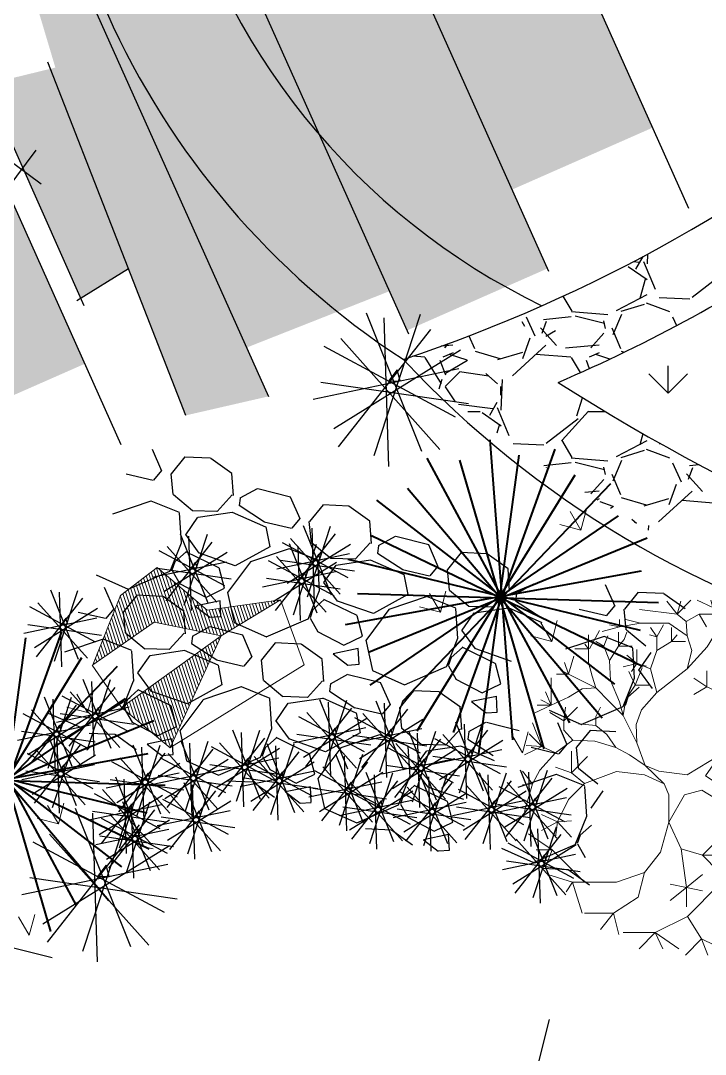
# Model space of a CAD drawing. Header units: millimetres. Extents: x 1933 to 24107, y 1228 to 18074.
# Drawn here: x 11239 to 12132, y 14685 to 16032 of the extents above; entities that cross this region are included whole.
import ezdxf

# ---------------------------------------------------------------- set-up
doc = ezdxf.new("R2010")
doc.units = ezdxf.units.MM
doc.layers.add('marc det', color=74, linetype='Continuous', lineweight=18)
doc.layers.add('plan', color=7, linetype='Continuous', lineweight=0)

# ---------------------------------------------------------------- blocks, each defined once
blk = doc.blocks.new('stoun')
at = {"color": 49, "lineweight": -2}
for p, q in [((98342.5, 26377.7), (98557.9, 26728.3)), ((98569.6, 26407.8), (98557.4, 26728.3)), ((98675.1, 26608.8), (98557.4, 26726.5)), ((98671.2, 26601.4), (98557.9, 26714.7)), ((98667.3, 26593.9), (98558.3, 26702.9)), ((98679, 26616.2), (98569.8, 26725.4)), ((98682.9, 26623.7), (98584.6, 26722)), ((98686.8, 26631.1), (98599.4, 26718.5)), ((98690.7, 26638.5), (98614.1, 26715.1)), ((98694.6, 26646), (98628.9, 26711.7)), ((98698.5, 26653.4), (98643.6, 26708.3)), ((98702.4, 26660.8), (98658.4, 26704.8)), ((98706.3, 26668.3), (98673.2, 26701.4)), ((98663.4, 26586.5), (98558.8, 26691.1)), ((98659.5, 26579.1), (98559.2, 26679.3)), ((98710.2, 26675.7), (98687.9, 26698)), ((98714.1, 26683.1), (98702.7, 26694.5)), ((98718, 26690.6), (98717.5, 26691.1)), ((98718.2, 26690.9), (98835.7, 26626.9)), ((98655.6, 26571.6), (98559.7, 26667.5)), ((98651.7, 26564.2), (98560.1, 26655.7)), ((98647.8, 26556.8), (98560.6, 26644)), ((98643.9, 26549.3), (98561, 26632.2)), ((98640, 26541.9), (98561.5, 26620.4)), ((98835.2, 26618.7), (98832.6, 26621.3)), ((98636.1, 26534.5), (98561.9, 26608.6)), ((98632.2, 26527), (98562.4, 26596.8)), ((98838.5, 26581.4), (98820.6, 26599.3)), ((98837.4, 26593.8), (98824.6, 26606.6)), ((98836.3, 26606.3), (98828.6, 26614)), ((98628.3, 26519.6), (98562.8, 26585)), ((98624.4, 26512.2), (98563.3, 26573.3)), ((98842.9, 26531.7), (98804.6, 26570)), ((98841.8, 26544.1), (98808.6, 26577.3)), ((98840.7, 26556.5), (98812.6, 26584.6)), ((98839.6, 26569), (98816.6, 26592)), ((98620.5, 26504.7), (98563.7, 26561.5)), ((98616.6, 26497.3), (98564.2, 26549.7)), ((98847.3, 26482), (98788.6, 26540.6)), ((98846.2, 26494.4), (98792.6, 26548)), ((98845.1, 26506.8), (98796.6, 26555.3)), ((98844, 26519.2), (98800.6, 26562.6)), ((98612.7, 26489.9), (98564.6, 26537.9)), ((98608.8, 26482.4), (98565.1, 26526.1)), ((98604.9, 26475), (98565.5, 26514.3)), ((98851.7, 26432.2), (98772.6, 26511.3)), ((98850.6, 26444.7), (98776.6, 26518.6)), ((98849.5, 26457.1), (98780.6, 26525.9)), ((98848.4, 26469.5), (98784.6, 26533.3)), ((98601, 26467.6), (98566, 26502.6)), ((98597.1, 26460.1), (98566.4, 26490.8)), ((98840.7, 26409.2), (98760.6, 26489.3)), ((98844.4, 26416.8), (98764.6, 26496.6)), ((98848.2, 26424.4), (98768.6, 26503.9)), ((98593.2, 26452.7), (98566.9, 26479)), ((98589.3, 26445.3), (98567.3, 26467.2)), ((98825.8, 26378.7), (98744.6, 26459.9)), ((98829.6, 26386.3), (98748.6, 26467.3)), ((98833.3, 26394), (98752.6, 26474.6)), ((98837, 26401.6), (98756.6, 26481.9)), ((98585.4, 26437.8), (98567.8, 26455.4)), ((98581.5, 26430.4), (98568.2, 26443.6)), ((98577.6, 26423), (98568.7, 26431.9)), ((98569.6, 26407.8), (98741.6, 26454.3)), ((98757.9, 26333.3), (98659.2, 26432)), ((98772.8, 26329.7), (98668.1, 26434.4)), ((98787.8, 26326.1), (98677.1, 26436.8)), ((98799.8, 26325.4), (98686, 26439.2)), ((98803.5, 26333), (98694.9, 26441.7)), ((98807.2, 26340.7), (98703.8, 26444.1)), ((98811, 26348.3), (98712.7, 26446.5)), ((98814.7, 26355.9), (98721.7, 26448.9)), ((98818.4, 26363.5), (98730.6, 26451.3)), ((98822.1, 26371.1), (98739.5, 26453.7)), ((98473.4, 26254.3), (98569.6, 26407.8)), ((98573.7, 26415.5), (98569.1, 26420.1)), ((98569.8, 26408.1), (98569.6, 26408.3)), ((98621.7, 26356.2), (98570, 26407.9)), ((98628.4, 26360.8), (98578.9, 26410.3)), ((98638.2, 26362.3), (98587.8, 26412.7)), ((98653.2, 26358.7), (98596.8, 26415.1)), ((98668.1, 26355.1), (98605.7, 26417.5)), ((98683.1, 26351.5), (98614.6, 26420)), ((98698, 26347.8), (98623.5, 26422.4)), ((98713, 26344.2), (98632.4, 26424.8)), ((98728, 26340.6), (98641.4, 26427.2)), ((98742.9, 26337), (98650.3, 26429.6)), ((98473.4, 26254.3), (98342.5, 26377.7)), ((98594.8, 26337.7), (98552.3, 26380.2)), ((98601.5, 26342.4), (98556.7, 26387.2)), ((98608.2, 26347), (98561.1, 26394.2)), ((98615, 26351.6), (98565.4, 26401.1)), ((98567.9, 26319.3), (98534.9, 26352.3)), ((98574.6, 26323.9), (98539.2, 26359.3)), ((98581.4, 26328.5), (98543.6, 26366.3)), ((98588.1, 26333.1), (98548, 26373.2)), ((98541.1, 26300.8), (98517.4, 26324.5)), ((98547.8, 26305.4), (98521.8, 26331.4)), ((98554.5, 26310), (98526.1, 26338.4)), ((98561.2, 26314.7), (98530.5, 26345.4)), ((98514.2, 26282.3), (98499.9, 26296.6)), ((98520.9, 26287), (98504.3, 26303.6)), ((98527.6, 26291.6), (98508.7, 26310.5)), ((98534.3, 26296.2), (98513, 26317.5)), ((98487.3, 26263.9), (98482.5, 26268.7)), ((98494, 26268.5), (98486.8, 26275.7)), ((98500.8, 26273.1), (98491.2, 26282.7)), ((98507.5, 26277.7), (98495.6, 26289.6)), ((98473.9, 26254.6), (98473.7, 26254.8)), ((98480.6, 26259.3), (98478.1, 26261.8))]:
    blk.add_line(p, q, dxfattribs=at)
for points in [[(98557.4, 26728.3), (98718.2, 26690.9), (98569.6, 26407.8), (98557.4, 26728.3)], [(98473.4, 26254.3), (98632.6, 26363.7), (98798.8, 26323.4), (98851.7, 26431.7), (98834.7, 26625.1), (98741.6, 26454.3), (98569.6, 26407.8), (98473.4, 26254.3)]]:
    blk.add_lwpolyline(points, dxfattribs=at)
blk = doc.blocks.new('LG15B')
at = {"linetype": 'Continuous'}
for p, q in [((-183.3, 1361.6), (-68.3, 1476.6)), ((114.2, 1415.4), (-15.8, 1476.6)), ((114.2, 1415.4), (99.2, 1476.6)), ((214.2, 1415.4), (329.2, 1476.6)), ((-183.3, 1361.6), (-497, 1400.4)), ((-183.3, 1361.6), (-268.3, 1469.1)), ((-183.3, 1361.6), (-153.3, 1469.1)), ((214.2, 1324.1), (114.2, 1415.4)), ((214.2, 1415.4), (175.5, 1461.6)), ((280.5, 1300.4), (208, 1435.4)), ((214.2, 1324.1), (443, 1415.4)), ((214.2, 1324.1), (214.2, 1415.4)), ((478, 1326.6), (405.5, 1425.4)), ((-665.8, 1255.4), (-665.8, 1316.6)), ((-489.5, 1285.4), (-612, 1316.6)), ((-107, 1300.4), (-183.3, 1361.6)), ((-107, 1300.4), (0.5, 1361.6)), ((-99.5, 1179.1), (-107, 1300.4)), ((0.5, 1361.6), (114.2, 1361.6)), ((0.5, 1361.6), (61.7, 1255.4)), ((69.2, 1086.6), (214.2, 1324.1)), ((280.5, 1300.4), (145.5, 1165.4)), ((450.5, 1246.6), (280.5, 1300.4)), ((450.5, 1246.6), (478, 1326.6)), ((478, 1326.6), (566.7, 1371.6)), ((734.2, 1125.4), (619.2, 1309.1)), ((734.2, 1125.4), (734.2, 1309.1)), ((-917, 1071.6), (-833.3, 1224.1)), ((-665.8, 1255.4), (-810.8, 1216.6)), ((-665.8, 1255.4), (-749.5, 1270.4)), ((-489.5, 1285.4), (-665.8, 1255.4)), ((-252, 1285.4), (-489.5, 1285.4)), ((-352, 1170.4), (-405.8, 1247.9)), ((-352, 1170.4), (-298.3, 1270.4)), ((-99.5, 1179.1), (-252, 1285.4)), ((-229.5, 1132.9), (-229.5, 1247.9)), ((-229.5, 1247.9), (-229.5, 1132.9)), ((558, 1140.4), (450.5, 1246.6)), ((-925.8, 1071.6), (-925.8, 1186.6)), ((-795.8, 1094.1), (-864.5, 1132.9)), ((-795.8, 1094.1), (-764.5, 1179.1)), ((-673.3, 1094.1), (-673.3, 1209.1)), ((-673.3, 1094.1), (-627, 1147.9)), ((-627, 1147.9), (-604.5, 1209.1)), ((-352, 1170.4), (-413.3, 1186.6)), ((-352, 1056.6), (-352, 1170.4)), ((-352, 1056.6), (-229.5, 1132.9)), ((-229.5, 1132.9), (-183.3, 1186.6)), ((-229.5, 1132.9), (-114.5, 1132.9)), ((-60.8, 1056.6), (-99.5, 1179.1)), ((181.7, 1021.6), (145.5, 1129.1)), ((329.2, 1025.4), (329.2, 1140.4)), ((459.2, 887.9), (558, 1140.4)), ((558, 1140.4), (734.2, 1125.4)), ((734.2, 1125.4), (849.2, 1194.1)), ((734.2, 1125.4), (963, 1125.4)), ((-925.8, 1071.6), (-1039.5, 1071.6)), ((-925.8, 1071.6), (-955.8, 1109.1)), ((-925.8, 956.6), (-925.8, 1071.6)), ((-749.5, 971.6), (-795.8, 1094.1)), ((-749.5, 971.6), (-673.3, 1094.1)), ((-673.3, 1094.1), (-558.3, 1094.1)), ((-519.5, 949.1), (-519.5, 1064.1)), ((-405.8, 902.9), (-352, 1056.6)), ((-99.5, 902.9), (69.2, 1086.6)), ((-99.5, 902.9), (-60.8, 1056.6)), ((181.7, 1021.6), (280.5, 1102.9)), ((1025.5, 896.6), (1025.5, 1075.4)), ((-1093.3, 857.9), (-1124.5, 956.6)), ((-1093.3, 857.9), (-1047, 1010.4)), ((-894.5, 841.6), (-925.8, 956.6)), ((-742, 804.1), (-749.5, 971.6)), ((-519.5, 949.1), (-604.5, 1017.9)), ((154.2, 869.1), (181.7, 1021.6)), ((329.2, 1025.4), (214.2, 1025.4)), ((459.2, 887.9), (329.2, 1025.4)), ((755.5, 886.6), (755.5, 1021.6)), ((-1093.3, 857.9), (-1162, 895.4)), ((-519.5, 949.1), (-634.5, 919.1)), ((-535.8, 765.4), (-588.3, 880.4)), ((-519.5, 949.1), (-565.8, 880.4)), ((-535.8, 765.4), (-474.5, 910.4)), ((-405.8, 902.9), (-519.5, 949.1)), ((-352, 704.1), (-405.8, 902.9)), ((-352, 704.1), (-99.5, 902.9)), ((64.2, 752.9), (64.2, 886.6)), ((181.7, 699.1), (154.2, 869.1)), ((398, 612.9), (459.2, 887.9)), ((549.2, 699.1), (755.5, 886.6)), ((755.5, 886.6), (890.5, 886.6)), ((935.5, 806.6), (1025.5, 896.6)), ((1025.5, 896.6), (1159.2, 941.6)), ((1025.5, 896.6), (1294.2, 806.6)), ((-1238.3, 597.9), (-1238.3, 826.6)), ((-1093.3, 857.9), (-1193.3, 857.9)), ((-864.5, 742.9), (-1093.3, 857.9)), ((-864.5, 742.9), (-894.5, 841.6)), ((-665.8, 627.9), (-742, 804.1)), ((64.2, 752.9), (-43.3, 824.1)), ((755.5, 716.6), (935.5, 806.6)), ((-1238.3, 597.9), (-1284.5, 711.6)), ((-978.3, 735.4), (-1093.3, 666.6)), ((-864.5, 742.9), (-978.3, 735.4)), ((-749.5, 627.9), (-864.5, 742.9)), ((-612, 650.4), (-535.8, 765.4)), ((-535.8, 765.4), (-420.8, 765.4)), ((-482, 559.1), (-352, 704.1)), ((64.2, 752.9), (-43.3, 689.1)), ((181.7, 699.1), (64.2, 752.9)), ((261.7, 536.6), (181.7, 699.1)), ((261.7, 536.6), (280.5, 734.1)), ((398, 612.9), (549.2, 699.1)), ((549.2, 699.1), (755.5, 716.6)), ((755.5, 716.6), (1043, 645.4)), ((1249.2, 617.9), (1249.2, 752.9)), ((-1238.3, 597.9), (-1323.3, 642.9)), ((-1093.3, 666.6), (-1238.3, 597.9)), ((-634.5, 512.9), (-749.5, 627.9)), ((-634.5, 512.9), (-665.8, 627.9)), ((-634.5, 512.9), (-612, 650.4)), ((283, 337.9), (398, 612.9)), ((800.5, 536.6), (665.5, 635.4)), ((800.5, 536.6), (800.5, 662.9)), ((1043, 645.4), (1249.2, 617.9)), ((1043, 645.4), (1159.2, 482.9)), ((1249.2, 617.9), (1384.2, 617.9)), ((1249.2, 617.9), (1429.2, 482.9)), ((-1238.3, 597.9), (-1384.5, 529.1)), ((-1238.3, 597.9), (-1353.3, 597.9)), ((-1132, 467.9), (-1247, 536.6)), ((-1132, 467.9), (-1017, 581.6)), ((-1132, 467.9), (-1117, 581.6)), ((-864.5, 505.4), (-825.8, 581.6)), ((-527, 436.6), (-482, 559.1)), ((283, 337.9), (261.7, 536.6)), ((675.5, 429.1), (800.5, 536.6)), ((800.5, 536.6), (944.2, 590.4)), ((800.5, 536.6), (944.2, 456.6)), ((-1315.8, 252.9), (-1392, 451.6)), ((-1132, 390.4), (-1132, 467.9)), ((-864.5, 429.1), (-1009.5, 444.1)), ((-864.5, 429.1), (-864.5, 505.4)), ((-519.5, 284.1), (-634.5, 512.9)), ((-519.5, 284.1), (-527, 436.6)), ((1115.5, 375.4), (1249.2, 510.4)), ((1159.2, 482.9), (1294.2, 347.9)), ((-1315.8, 252.9), (-1422, 360.4)), ((-1055.8, 306.6), (-1132, 390.4)), ((-772, 352.9), (-864.5, 429.1)), ((-695.8, 245.4), (-772, 352.9)), ((315.5, 312.9), (504.2, 357.9)), ((504.2, 357.9), (576.7, 375.4)), ((504.2, 357.9), (720.5, 276.6)), ((576.7, 375.4), (675.5, 429.1)), ((961.7, 304.1), (1115.5, 375.4)), ((1294.2, 347.9), (1401.7, 195.4)), ((-1315.8, 252.9), (-1445.8, 260.4)), ((-1055.8, 306.6), (-1200.8, 200.4)), ((-872, 299.1), (-1055.8, 306.6)), ((-695.8, 245.4), (-872, 299.1)), ((-450.8, 92.9), (-519.5, 284.1)), ((175.5, 184.1), (283, 337.9)), ((175.5, 184.1), (315.5, 312.9)), ((720.5, 276.6), (961.7, 304.1)), ((720.5, 276.6), (989.2, 61.6)), ((1401.7, 195.4), (1474.2, 267.9)), ((-1315.8, 252.9), (-1460.8, 184.1)), ((-1200.8, 200.4), (-1330.8, 54.1)), ((-1200.8, 200.4), (-1315.8, 252.9)), ((-1067, 34.1), (-1067, 214.1)), ((-580.8, 184.1), (-695.8, 245.4)), ((-450.8, 92.9), (-580.8, 184.1)), ((-99.5, 16.6), (175.5, 184.1)), ((175.5, 184.1), (53, 9.1)), ((1231.7, 106.6), (1231.7, 240.4)), ((1401.7, 195.4), (1339.2, -2.1)), ((1401.7, 195.4), (1474.2, 132.9)), ((1401.7, 195.4), (1474.2, -2.1)), ((-1067, 34.1), (-932, 169.1)), ((-450.8, 92.9), (-337, 46.6)), ((-290.8, -59.6), (-450.8, 92.9)), ((918, -47.1), (783, 87.9)), ((918, -47.1), (918, 87.9)), ((989.2, 61.6), (1231.7, 106.6)), ((1231.7, 106.6), (1366.7, 169.1)), ((1231.7, 106.6), (1366.7, -28.4)), ((-1392, -59.6), (-1475.8, 46.6)), ((-1330.8, 54.1), (-1392, -59.6)), ((-1067, 34.1), (-1202, 79.1)), ((-959.5, -55.9), (-1067, 34.1)), ((-689.5, 42.9), (-959.5, -55.9)), ((-455.8, 16.6), (-689.5, 42.9)), ((-290.8, -59.6), (-455.8, 16.6)), ((-337, 46.6), (-99.5, 16.6)), ((53, 9.1), (398, -220.9)), ((989.2, 61.6), (1258, -343.4)), ((-1392, -59.6), (-1475.8, -68.4)), ((-1392, -59.6), (-1460.8, -289.6)), ((-959.5, -55.9), (-1093.3, -189.6)), ((-252, -152.1), (-290.8, -59.6)), ((783, -180.9), (918, -47.1)), ((918, -47.1), (1051.7, -47.1)), ((918, -47.1), (1096.7, -135.9)), ((-122, -152.1), (-252, -380.9)), ((-252, -380.9), (-252, -152.1)), ((23, -113.4), (-122, -152.1)), ((138, -182.1), (23, -113.4)), ((1393, -208.4), (1474.2, -90.9)), ((-1093.3, -189.6), (-1183.3, -378.4)), ((398, -220.9), (138, -182.1)), ((138, -182.1), (289.2, -405.9)), ((398, -220.9), (540.5, -352.1)), ((398, -220.9), (594.2, -234.6)), ((594.2, -234.6), (783, -180.9)), ((783, -180.9), (961.7, -270.9)), ((1258, -343.4), (1393, -208.4)), ((1393, -208.4), (1474.2, -333.4)), ((-1183.3, -378.4), (-1318.3, -315.9)), ((1105.5, -397.1), (1105.5, -262.1)), ((1258, -343.4), (1204.2, -629.6)), ((-1183.3, -378.4), (-1318.3, -450.9)), ((-1183.3, -378.4), (-1202, -504.6)), ((-1183.3, -378.4), (-1067, -369.6)), ((-1183.3, -378.4), (-1067, -504.6)), ((-252, -380.9), (-322, -629.6)), ((-252, -380.9), (-150.8, -603.4)), ((289.2, -405.9), (306.7, -629.6)), ((540.5, -352.1), (639.2, -603.4)), ((540.5, -352.1), (746.7, -450.9)), ((926.7, -468.4), (1105.5, -397.1)), ((1105.5, -397.1), (1186.7, -369.6)), ((1105.5, -397.1), (1186.7, -504.6)), ((1204.2, -629.6), (1420.5, -432.1)), ((-1228.3, -612.1), (-1425.8, -477.1)), ((746.7, -450.9), (926.7, -468.4)), ((926.7, -468.4), (1051.7, -639.6)), ((-150.8, -603.4), (-105.8, -925.9)), ((-150.8, -603.4), (28, -657.1)), ((28, -657.1), (163, -522.1)), ((639.2, -603.4), (774.2, -1007.1)), ((1204.2, -629.6), (1384.2, -567.1)), ((-1228.3, -612.1), (-1363.3, -612.1)), ((-1228.3, -612.1), (-1282, -747.1)), ((-959.5, -882.1), (-1228.3, -612.1)), ((-322, -629.6), (-455.8, -800.9)), ((28, -657.1), (163, -792.1)), ((28, -657.1), (163, -657.1)), ((306.7, -629.6), (171.7, -899.6)), ((306.7, -629.6), (414.2, -935.9)), ((1051.7, -639.6), (998, -773.4)), ((1051.7, -639.6), (1186.7, -639.6)), ((1204.2, -629.6), (1096.7, -837.1)), ((1204.2, -629.6), (1321.7, -702.1)), ((1204.2, -629.6), (1231.7, -837.1)), ((908, -1007.1), (854.2, -738.4)), ((-1058.3, -882.1), (-1264.5, -818.4)), ((-455.8, -800.9), (-689.5, -882.1)), ((-455.8, -800.9), (-509.5, -1007.1)), ((-105.8, -925.9), (28, -818.4)), ((-1058.3, -882.1), (-1112, -962.1)), ((-959.5, -882.1), (-1058.3, -882.1)), ((-1058.3, -882.1), (-977, -1142.1)), ((-689.5, -882.1), (-959.5, -882.1)), ((-105.8, -925.9), (-240.8, -899.6)), ((-105.8, -925.9), (-240.8, -1034.6)), ((-105.8, -925.9), (28, -953.4)), ((-105.8, -925.9), (-105.8, -1088.4)), ((171.7, -899.6), (-97, -1168.4)), ((171.7, -899.6), (199.2, -1069.6)), ((414.2, -935.9), (549.2, -1024.6)), ((549.2, -1024.6), (576.7, -890.9)), ((908, -1007.1), (1124.2, -872.1)), ((-509.5, -1007.1), (-717, -1142.1)), ((549.2, -1024.6), (441.7, -1079.6)), ((549.2, -1024.6), (684.2, -970.9)), ((549.2, -1024.6), (684.2, -1105.9)), ((549.2, -1024.6), (576.7, -1150.9)), ((774.2, -1007.1), (585.5, -1240.9)), ((774.2, -1007.1), (908, -1007.1)), ((908, -1007.1), (1043, -1142.1)), ((199.2, -1069.6), (334.2, -1204.6)), ((-717, -1142.1), (-959.5, -1142.1)), ((-717, -1142.1), (-824.5, -1277.1)), ((-717, -1142.1), (-672, -1320.9)), ((-97, -1168.4), (-367, -1303.4)), ((-97, -1168.4), (19.2, -1357.1)), ((334.2, -1204.6), (280.5, -1339.6)), ((334.2, -1204.6), (468, -1204.6)), ((334.2, -1204.6), (414.2, -1339.6)), ((585.5, -1240.9), (854.2, -1187.1)), ((585.5, -1240.9), (315.5, -1455.9)), ((585.5, -1240.9), (531.7, -1402.1)), ((585.5, -1240.9), (720.5, -1312.1)), ((-367, -1303.4), (-635.8, -1303.4)), ((-367, -1303.4), (-500.8, -1438.4)), ((-367, -1303.4), (-303.3, -1438.4)), ((-367, -1303.4), (-169.5, -1438.4)), ((19.2, -1357.1), (-114.5, -1492.1)), ((19.2, -1357.1), (73, -1492.1)), ((19.2, -1357.1), (298, -1492.1))]:
    blk.add_line(p, q, dxfattribs=at)

msp = doc.modelspace()

# ---------------------------------------------------------------- hatches: boundary and pattern name
at = {"lineweight": -2}
h = msp.add_hatch(dxfattribs=at)
h.set_pattern_fill('GRASS', color=74, scale=7.5, style=0)
h.set_pattern_definition([(90, (-36140.96, 23628.57), (-134.70375, 134.70375), [35.71875, -233.68875]), (45, (-36140.96, 23628.57), (-134.70384, 134.70384), [35.71875, -154.78125]), (135, (-36140.96, 23628.57), (-134.70384, -134.70384), [35.71875, -154.78125])])
edge = h.paths.add_edge_path()
edge.add_line((12295.6, 17480.9), (14054.5, 17480.9))
edge.add_line((14054.5, 17480.9), (14054.5, 15209.1))
edge.add_line((14054.5, 15209.1), (13018.1, 15213.4))
edge.add_arc((12879.6, 15797.2), 600, 283.3511, 382.0722)
edge.add_arc((13209.2, 16649.5), 666.5, 289.8522, 510.3914)
edge.add_arc((12310.4, 16470.9), 600, 57.8329, 179.1515)
edge.add_arc((11122.7, 17480.9), 1160.9, 282.2261, 300.415, ccw=False)
edge.add_arc((12405.1, 16445.5), 1041.2, 96.0325, 185.4629, ccw=False)
edge = h.paths.add_edge_path(flags=17)
edge.add_arc((11104.5, 17499.1), 2110.9, 293.3075, 303.8956)
edge.add_arc((12879.6, 15797.2), 600, 184.7958, 256.6489)
edge.add_arc((13434.2, 17911.9), 2786.1, 237.5607, 255.5943, ccw=False)
h = msp.add_hatch(color=30)
h.set_gradient(color1=(250, 136, 5), one_color=1, tint=1, name='INVCURVED')
h.paths.add_polyline_path([(11891.6, 16274.8), (11708.9, 16193.5), (11879.8, 15811.8), (12062.9, 15892.5)])
h.paths.add_polyline_path([(11293.2, 16143.1), (11250.5, 16085.4), (11284.7, 15970.9), (11278.4, 15969.3), (11454.8, 15517.6), (11562.3, 15542.3)])
h.paths.add_polyline_path([(11278.4, 15969.3), (11194, 15948.7), (11317.9, 15670.4), (11380.1, 15708.9)], flags=17)
h = msp.add_hatch(color=30)
h.paths.add_polyline_path([(11669.9, 16280.7), (11491.4, 16189.9), (11742.9, 15628.3), (11925.9, 15709)])
h.paths.add_polyline_path([(11515.6, 16135.8), (11339.1, 16040.7), (11533.8, 15605.9), (11720, 15679.4)])
h = msp.add_hatch(color=30)
h.set_gradient(color1=(250, 136, 5), one_color=1, tint=1, name='INVCURVED')
h.paths.add_polyline_path([(11151.6, 15967.1), (10968.9, 15885.7), (11139.8, 15504.1), (11322.8, 15584.7)])
h.paths.add_polyline_path([(10553.1, 15835.4), (10510.4, 15777.7), (10544.6, 15663.1), (10538.4, 15661.6), (10714.7, 15209.9), (10822.2, 15234.5)])
h.paths.add_polyline_path([(10538.4, 15661.6), (10453.9, 15641), (10577.8, 15362.7), (10640, 15401.2)], flags=17)

# ---------------------------------------------------------------- linework, layer by layer
at = {"color": 32, "true_color": 0xe07000}
for p, q in [((11669.9, 16280.7), (11927.3, 15705.7)), ((11892, 16274.1), (12109.9, 15787.5)), ((11491.4, 16189.9), (11744.8, 15624)), ((11293.2, 16143.1), (11562.3, 15542.3)), ((11454.8, 15517.6), (11275.1, 15978)), ((11151.9, 15966.4), (11369.8, 15479.8)), ((11322.4, 15660.2), (11194, 15948.7)), ((11312.8, 15667.3), (11380.1, 15708.9))]:
    msp.add_line(p, q, dxfattribs=at)
at = {"color": 74}
for p, q in [((11266.3, 15818.8), (11215.3, 15856.6)), ((11221.9, 15812.2), (11259.7, 15863.2)), ((11896.3, 15633.6), (11892.8, 15639.6)), ((11923.8, 15620.9), (11936.3, 15628.2))]:
    msp.add_line(p, q, dxfattribs=at)
at = {"color": 252, "lineweight": -2}
for p, q in [((12041.3, 15708.2), (12050.5, 15724.7)), ((12056.3, 15727.8), (12055.7, 15714.9)), ((12028.8, 15713.3), (12028.9, 15713.3)), ((12031.3, 15711.7), (12056.1, 15694.6)), ((12037.9, 15718.1), (12045.4, 15717.2)), ((12051, 15718.3), (12066.3, 15682.1)), ((12053.9, 15696.5), (12046.3, 15669.9)), ((12114.7, 15671.8), (12156.6, 15704.2)), ((11958, 15653.3), (11946.5, 15673)), ((12055.5, 15674.9), (12015.5, 15654)), ((12071.6, 15671.4), (12111.6, 15669.5)), ((12022, 15653.2), (12052.5, 15662.7)), ((12054.5, 15664.2), (12084.9, 15652.8)), ((11898.3, 15646.2), (11909.7, 15621.4)), ((11919.2, 15624.9), (11924.9, 15640.2)), ((11956.7, 15646.1), (11920.6, 15642.3)), ((12004.7, 15648.6), (11957.1, 15652.4)), ((12004.7, 15648.6), (11957.1, 15652.4)), ((12000.2, 15637.2), (11962.1, 15646.7)), ((12001.5, 15631), (11999.6, 15640.6)), ((12011.4, 15622.9), (12022.8, 15649.6)), ((12088.8, 15646.2), (12094.1, 15634.6)), ((11937.7, 15608.8), (11916.8, 15631.6)), ((12009.8, 15631.6), (12021.2, 15604.9)), ((11823.7, 15621.3), (11830.8, 15604.9)), ((11893.9, 15591.9), (11903.5, 15618.5)), ((11999.4, 15624.7), (11982.3, 15605.7)), ((11802.6, 15609.1), (11787.6, 15607.8)), ((11796.7, 15611.2), (11791.8, 15605.7)), ((11831.7, 15601.2), (11864.1, 15591.7)), ((11861.5, 15590.4), (11893.8, 15599.9)), ((11924, 15609.3), (11880.2, 15569.3)), ((11993.2, 15609.1), (11949.3, 15605.3)), ((12022.2, 15601.2), (12026.1, 15600.1)), ((11766.1, 15593.3), (11750, 15594.7)), ((11787.7, 15558.6), (11766.8, 15592.9)), ((11785.7, 15589.4), (11793.3, 15570.4)), ((11802.9, 15599.2), (11789.6, 15593.5)), ((11793, 15572.5), (11821.6, 15589.7)), ((11821.2, 15589.5), (11798.4, 15597.1)), ((11956.6, 15593.3), (11910.9, 15597.1)), ((11969.1, 15573.5), (11957.3, 15592.9)), ((11976.2, 15589.4), (11980.5, 15578.6)), ((11993.4, 15599.2), (11980.1, 15593.5)), ((12007.2, 15591), (11988.9, 15597.1)), ((11811.7, 15574.2), (11792.6, 15555.2)), ((11849.6, 15568.5), (11811.5, 15574.2)), ((11784.8, 15552), (11788.8, 15564.8)), ((11860.8, 15558.9), (11845.5, 15572.3)), ((11867.1, 15564.4), (11865.2, 15524.4)), ((11792.8, 15554.9), (11805.9, 15535.3)), ((11865, 15543.8), (11865, 15555.2)), ((11850.8, 15517.7), (11860.4, 15534.8)), ((11964.1, 15517.2), (11971.6, 15540.5)), ((11810.1, 15532), (11854.9, 15526.7)), ((11822.1, 15522.8), (11838.4, 15522.8)), ((11840.8, 15521.3), (11865.6, 15504.1)), ((11860.5, 15527.7), (11875.8, 15491.5)), ((11945.2, 15485.1), (11979.5, 15523.2)), ((11979.3, 15522.8), (12000.7, 15522.8)), ((11863.4, 15506), (11860.1, 15494.5)), ((11924.2, 15481.3), (11966.1, 15513.7)), ((12050.4, 15493.7), (12046.3, 15479.4)), ((11881.1, 15480.9), (11921.1, 15479)), ((11958, 15462.8), (11944.6, 15485.7)), ((12055.5, 15484.4), (12015.5, 15463.5)), ((12071.6, 15480.9), (12073.2, 15480.8)), ((12022, 15462.7), (12052.4, 15472.2)), ((12054.5, 15473.7), (12085, 15462.3)), ((11956.7, 15455.6), (11921.1, 15451.9)), ((12004.6, 15458.1), (11957, 15461.9)), ((12004.6, 15458.1), (11957, 15461.9)), ((12000.2, 15446.6), (11962.1, 15456.2)), ((12011.4, 15432.4), (12022.8, 15459)), ((12088.8, 15455.7), (12100.2, 15430.9)), ((12123.8, 15453.1), (12111, 15451.8)), ((11924.8, 15449.4), (11924.9, 15449.7)), ((12001.5, 15440.5), (11999.6, 15450.1)), ((12009.8, 15441.1), (12021.2, 15414.4)), ((12128.2, 15418.3), (12107.3, 15441.2)), ((12109.7, 15434.4), (12115.4, 15449.6)), ((11999.4, 15434.2), (11982.3, 15415.2)), ((12084.4, 15401.3), (12093.9, 15428)), ((11993.3, 15418.7), (11974.7, 15417)), ((12114.6, 15418.9), (12070.8, 15378.9)), ((11993.5, 15408.7), (11990.3, 15407.3)), ((12011.7, 15399), (11994.6, 15404.7)), ((12007.9, 15396.7), (12012.1, 15399.2)), ((12022.2, 15410.7), (12054.6, 15401.2)), ((12051.9, 15399.9), (12084.3, 15409.4)), ((12147.1, 15402.8), (12101.4, 15406.6)), ((12041.8, 15376.8), (12036, 15381.8)), ((12040, 15378), (12039.4, 15378.1)), ((12057.6, 15374), (12057.3, 15367.9))]:
    msp.add_line(p, q, dxfattribs=at)
at = {"color": 85}
for p, q in [((11689.9, 15651.2), (11762, 15471)), ((11760.2, 15649.1), (11699.6, 15464.7)), ((11719.2, 15450.8), (11713, 15644.9)), ((11653.8, 15476.8), (11773.8, 15629.4)), ((11785.9, 15472.9), (11656.5, 15617.6)), ((11634.7, 15607.6), (11805.8, 15515.9)), ((11812.7, 15602.4), (11647.7, 15500)), ((11620.5, 15538.7), (11810.5, 15578.5)), ((11822.9, 15532.8), (11630.7, 15560.4)), ((11607.8, 15373.9), (11643.9, 15283.8)), ((11643, 15372.9), (11612.7, 15280.6)), ((11622.5, 15273.7), (11619.4, 15370.7)), ((11447.3, 15363.3), (11483.3, 15273.2)), ((11482.4, 15362.3), (11452.1, 15270)), ((11461.9, 15263.1), (11458.8, 15360.1)), ((11589.8, 15286.7), (11649.8, 15363)), ((11655.8, 15284.7), (11591.1, 15357.1)), ((11429.2, 15276.1), (11489.2, 15352.4)), ((11495.3, 15274.2), (11430.6, 15346.5)), ((11580.2, 15352.1), (11665.8, 15306.2)), ((11669.2, 15349.5), (11586.7, 15298.3)), ((11589.5, 15350.4), (11625.6, 15260.2)), ((11624.7, 15349.3), (11594.4, 15257.1)), ((11604.2, 15250.2), (11601.1, 15347.2)), ((11419.7, 15341.5), (11505.2, 15295.7)), ((11508.7, 15338.9), (11426.2, 15287.7)), ((11571.5, 15263.2), (11631.5, 15339.5)), ((11637.5, 15261.2), (11572.8, 15333.6)), ((11573.1, 15317.7), (11668.1, 15337.5)), ((11412.6, 15307.1), (11507.6, 15326.9)), ((11513.8, 15304.1), (11417.7, 15317.9)), ((11561.9, 15328.6), (11647.5, 15282.7)), ((11650.9, 15325.9), (11568.4, 15274.8)), ((11674.3, 15314.7), (11578.2, 15328.5)), ((11554.8, 15294.1), (11649.8, 15314)), ((11656, 15291.1), (11559.9, 15305)), ((11278.4, 15290.2), (11314.5, 15200)), ((11260.3, 15203), (11320.4, 15279.3)), ((11313.5, 15289.1), (11283.2, 15196.9)), ((11293, 15190), (11290, 15287)), ((11250.8, 15268.4), (11336.4, 15222.5)), ((11339.8, 15265.7), (11257.3, 15214.6)), ((11326.4, 15201), (11261.7, 15273.4)), ((11243.7, 15233.9), (11338.7, 15253.8)), ((11344.9, 15230.9), (11248.8, 15244.8)), ((11320.7, 15173.9), (11356.8, 15083.8)), ((11355.9, 15172.9), (11325.6, 15080.7)), ((11335.3, 15073.7), (11332.3, 15170.8)), ((11302.7, 15086.7), (11362.7, 15163)), ((11368.7, 15084.8), (11304, 15157.1)), ((11270.1, 15150.8), (11306.2, 15060.6)), ((11305.3, 15149.7), (11275, 15057.5)), ((11284.8, 15050.6), (11281.7, 15147.6)), ((11293.1, 15152.1), (11378.7, 15106.3)), ((11382.1, 15149.5), (11299.6, 15098.3)), ((11629.1, 15147.1), (11665.2, 15056.9)), ((11664.2, 15146), (11633.9, 15053.8)), ((11643.7, 15046.9), (11640.6, 15143.9)), ((11702.1, 15145.7), (11738.2, 15055.5)), ((11737.2, 15144.6), (11706.9, 15052.4)), ((11716.7, 15045.5), (11713.7, 15142.5)), ((11242.5, 15129), (11328.1, 15083.1)), ((11252.1, 15063.6), (11312.1, 15139.9)), ((11318.1, 15061.6), (11253.4, 15134)), ((11286, 15117.7), (11381, 15137.6)), ((11387.2, 15114.7), (11291.1, 15128.5)), ((11611, 15059.9), (11671.1, 15136.2)), ((11677.1, 15057.9), (11612.4, 15130.3)), ((11684, 15058.5), (11744.1, 15134.8)), ((11750.1, 15056.5), (11685.4, 15128.9)), ((11331.5, 15126.3), (11249, 15075.2)), ((11601.5, 15125.3), (11687.1, 15079.4)), ((11690.5, 15122.6), (11608, 15071.5)), ((11674.5, 15123.9), (11760.1, 15078)), ((11763.5, 15121.2), (11681, 15070.1)), ((11806.3, 15118.4), (11842.3, 15028.3)), ((11841.4, 15117.4), (11811.1, 15025.2)), ((11820.9, 15018.2), (11817.8, 15115.3)), ((11235.4, 15094.5), (11330.4, 15114.4)), ((11336.6, 15091.5), (11240.5, 15105.4)), ((11515.5, 15107.7), (11551.6, 15017.6)), ((11550.6, 15106.7), (11520.3, 15014.5)), ((11530.1, 15007.5), (11527.1, 15104.5)), ((11594.4, 15090.8), (11689.4, 15110.7)), ((11695.6, 15087.8), (11599.5, 15101.7)), ((11667.4, 15089.4), (11762.4, 15109.3)), ((11745, 15106.6), (11781, 15016.5)), ((11780.1, 15105.6), (11749.8, 15013.4)), ((11759.6, 15006.4), (11756.5, 15103.5)), ((11788.2, 15031.2), (11848.2, 15107.5)), ((11854.3, 15029.3), (11789.6, 15101.6)), ((11257.6, 15012), (11317.6, 15088.3)), ((11275.6, 15099.2), (11311.7, 15009.1)), ((11310.8, 15098.1), (11280.5, 15005.9)), ((11290.3, 14999), (11287.2, 15096)), ((11385.6, 15088.2), (11421.7, 14998.1)), ((11448.4, 15093.6), (11484.5, 15003.5)), ((11483.6, 15092.5), (11453.3, 15000.3)), ((11463.1, 14993.4), (11460, 15090.4)), ((11497.5, 15020.5), (11557.5, 15096.8)), ((11563.5, 15018.6), (11498.8, 15090.9)), ((11560.4, 15090), (11596.4, 14999.9)), ((11595.5, 15089), (11565.2, 14996.8)), ((11768.6, 15086.4), (11672.5, 15100.3)), ((11726.9, 15019.4), (11786.9, 15095.7)), ((11793, 15017.5), (11728.3, 15089.8)), ((11778.7, 15096.6), (11864.2, 15050.8)), ((11867.7, 15094), (11785.2, 15042.8)), ((11248.1, 15077.4), (11333.6, 15031.5)), ((11337.1, 15074.7), (11254.6, 15023.6)), ((11323.7, 15010), (11258.9, 15082.4)), ((11367.6, 15001), (11427.6, 15077.3)), ((11420.8, 15087.2), (11390.5, 14995)), ((11400.3, 14988), (11397.2, 15085.1)), ((11430.4, 15006.4), (11490.4, 15082.7)), ((11496.4, 15004.4), (11431.7, 15076.8)), ((11487.9, 15085.9), (11573.5, 15040.1)), ((11576.9, 15083.3), (11494.4, 15032.1)), ((11542.3, 15002.8), (11602.3, 15079.1)), ((11575, 14989.9), (11571.9, 15086.9)), ((11649.9, 15076.5), (11685.9, 14986.4)), ((11685, 15075.5), (11654.7, 14983.3)), ((11717.4, 15084.8), (11802.9, 15039)), ((11806.4, 15082.2), (11723.9, 15031)), ((11771.5, 15062.2), (11866.6, 15082.1)), ((11240.9, 15042.9), (11335.9, 15062.8)), ((11358, 15066.4), (11443.6, 15020.6)), ((11447, 15063.8), (11364.6, 15012.6)), ((11433.7, 14999.1), (11368.9, 15071.4)), ((11420.8, 15071.8), (11506.4, 15025.9)), ((11509.8, 15069.2), (11427.3, 15018)), ((11480.8, 15051.5), (11575.8, 15071.4)), ((11582, 15048.5), (11485.9, 15062.3)), ((11532.8, 15068.2), (11618.3, 15022.4)), ((11621.8, 15065.6), (11539.3, 15014.4)), ((11608.4, 15000.9), (11543.7, 15073.2)), ((11631.8, 14989.3), (11691.8, 15065.6)), ((11664.5, 14976.3), (11661.4, 15073.4)), ((11710.3, 15050.4), (11805.3, 15070.3)), ((11811.5, 15047.4), (11715.4, 15061.2)), ((11872.8, 15059.2), (11776.7, 15073)), ((11342.1, 15040), (11246.1, 15053.8)), ((11350.9, 15032), (11445.9, 15051.9)), ((11413.7, 15037.3), (11508.7, 15057.2)), ((11514.9, 15034.4), (11418.8, 15048.2)), ((11525.6, 15033.8), (11620.7, 15053.7)), ((11622.3, 15054.7), (11707.8, 15008.9)), ((11711.3, 15052.1), (11628.8, 15000.9)), ((11697.9, 14987.4), (11633.2, 15059.7)), ((11689.1, 15052.4), (11725.2, 14962.3)), ((11724.2, 15051.4), (11693.9, 14959.2)), ((11703.7, 14952.2), (11700.6, 15049.3)), ((11759.7, 15049.8), (11795.7, 14959.7)), ((11794.8, 15048.8), (11764.5, 14956.5)), ((11837, 15052.2), (11873, 14962.1)), ((11872.1, 15051.2), (11841.8, 14959)), ((11851.6, 14952), (11848.5, 15049)), ((11890.3, 15055.8), (11926.4, 14965.7)), ((11925.4, 15054.8), (11895.1, 14962.6)), ((11904.9, 14955.6), (11901.8, 15052.7)), ((11344.8, 14959.5), (11404.8, 15035.8)), ((11452.1, 15029), (11356, 15042.8)), ((11362.9, 15046.7), (11398.9, 14956.6)), ((11398, 15045.6), (11367.7, 14953.4)), ((11377.5, 14946.5), (11374.4, 15043.5)), ((11452, 15039.2), (11488, 14949.1)), ((11487.1, 15038.2), (11456.8, 14945.9)), ((11466.6, 14939), (11463.5, 15036)), ((11626.8, 15030.8), (11530.8, 15044.6)), ((11615.2, 15020.3), (11710.2, 15040.2)), ((11671, 14965.2), (11731.1, 15041.5)), ((11737.1, 14963.3), (11672.4, 15035.6)), ((11741.6, 14962.6), (11801.6, 15038.9)), ((11774.3, 14949.6), (11771.2, 15046.6)), ((11818.9, 14965), (11878.9, 15041.3)), ((11885, 14963.1), (11820.3, 15035.4)), ((11862.7, 15034), (11948.3, 14988.2)), ((11872.2, 14968.6), (11932.3, 15044.9)), ((11938.3, 14966.7), (11873.6, 15039)), ((11335.3, 15024.9), (11420.8, 14979)), ((11424.3, 15022.2), (11341.8, 14971.1)), ((11410.9, 14957.5), (11346.2, 15029.9)), ((11433.9, 14952), (11493.9, 15028.3)), ((11500, 14950.1), (11435.3, 15022.4)), ((11716.4, 15017.3), (11620.3, 15031.1)), ((11661.5, 15030.6), (11747, 14984.8)), ((11750.5, 15028), (11668, 14976.8)), ((11732.1, 15028), (11817.6, 14982.1)), ((11821.1, 15025.4), (11738.6, 14974.2)), ((11807.7, 14960.7), (11743, 15033)), ((11809.4, 15030.4), (11894.9, 14984.6)), ((11898.4, 15027.8), (11815.9, 14976.6)), ((11951.7, 15031.4), (11869.2, 14980.2)), ((11328.1, 14990.4), (11423.1, 15010.3)), ((11372.2, 15014.5), (11408.3, 14924.4)), ((11407.4, 15013.5), (11377.1, 14921.3)), ((11386.9, 14914.3), (11383.8, 15011.4)), ((11424.4, 15017.4), (11509.9, 14971.6)), ((11513.4, 15014.8), (11430.9, 14963.6)), ((11654.4, 14996.2), (11749.4, 15016.1)), ((11755.6, 14993.2), (11659.5, 15007)), ((11725, 14993.6), (11820, 15013.4)), ((11802.2, 14996), (11897.3, 15015.9)), ((11855.6, 14999.6), (11950.6, 15019.5)), ((11956.8, 14996.6), (11860.7, 15010.4)), ((11310.5, 15005.6), (11382.7, 14825.3)), ((11380.8, 15003.5), (11320.2, 14819)), ((11429.3, 14987.5), (11333.3, 15001.3)), ((11339.8, 14805.2), (11333.6, 14999.2)), ((11354.2, 14927.3), (11414.2, 15003.6)), ((11420.3, 14925.4), (11355.5, 14997.7)), ((11417.3, 14983), (11512.3, 15002.8)), ((11518.5, 14980), (11422.4, 14993.8)), ((11826.2, 14990.6), (11730.1, 15004.4)), ((11903.5, 14993), (11807.4, 15006.8)), ((11274.4, 14831.2), (11394.5, 14983.8)), ((11344.6, 14992.7), (11430.2, 14946.9)), ((11433.6, 14990.1), (11351.2, 14938.9)), ((11902, 14982.1), (11938.1, 14892)), ((11937.2, 14981), (11906.9, 14888.8)), ((11406.6, 14827.3), (11277.1, 14972)), ((11337.5, 14958.3), (11432.5, 14978.2)), ((11438.7, 14955.3), (11342.6, 14969.1)), ((11884, 14894.9), (11944, 14971.2)), ((11916.7, 14881.9), (11913.6, 14978.9)), ((11255.3, 14962), (11426.5, 14870.3)), ((11433.3, 14956.7), (11268.4, 14854.4)), ((11874.4, 14960.3), (11960, 14914.4)), ((11963.5, 14957.7), (11881, 14906.5)), ((11950.1, 14892.9), (11885.3, 14965.3)), ((11867.3, 14925.8), (11962.3, 14945.7)), ((11241.1, 14893.1), (11431.1, 14932.8)), ((11968.5, 14922.9), (11872.5, 14936.7)), ((11443.5, 14887.1), (11251.3, 14914.8))]:
    msp.add_line(p, q, dxfattribs=at)
at = {"color": 8}
for p, q in [((11410.8, 15473.7), (11423.1, 15445.3)), ((11453.5, 15463.5), (11435.8, 15441.4)), ((11487, 15461.7), (11453.3, 15463.3)), ((11514.7, 15442), (11487.2, 15461.6)), ((11376.9, 15441.3), (11412.3, 15433.1)), ((11423.1, 15445.6), (11412.7, 15433.1)), ((11438.3, 15414.4), (11435.6, 15441.5)), ((11516.7, 15413), (11514.6, 15441.9)), ((11463.5, 15393.2), (11438.5, 15413.9)), ((11514.9, 15413.9), (11495.4, 15392.4)), ((11525.7, 15410.1), (11548.1, 15422.5)), ((11548.5, 15422.3), (11591.1, 15411.6)), ((11590.8, 15411.4), (11603.2, 15383)), ((11409.3, 15405.9), (11359.1, 15389)), ((11446.6, 15391), (11409.5, 15405.9)), ((11525.6, 15409.9), (11524.3, 15400.3)), ((11524.3, 15400.4), (11557.2, 15378.9)), ((11633.5, 15401.2), (11615.8, 15379.1)), ((11667, 15399.4), (11633.3, 15401)), ((11694.7, 15379.7), (11667.3, 15399.3)), ((11449.1, 15351.3), (11446.5, 15390.5)), ((11454.6, 15362), (11470.5, 15384.8)), ((11495.2, 15392.3), (11463.3, 15393.3)), ((11470.6, 15384.8), (11515.2, 15391.5)), ((11514.9, 15391.6), (11558.6, 15372.4)), ((11514.9, 15391.6), (11558.6, 15372.4)), ((11556.9, 15379), (11592.3, 15370.8)), ((11558.9, 15372.3), (11564.1, 15346.3)), ((11603.1, 15383.3), (11592.7, 15370.8)), ((11618.3, 15352.1), (11615.6, 15379.2)), ((11696.7, 15350.7), (11694.6, 15379.6)), ((11472.3, 15337.9), (11454.5, 15362.2)), ((11705.7, 15347.8), (11728.1, 15360.2)), ((11728.5, 15360), (11771.2, 15349.3)), ((11434.1, 15314.5), (11449, 15351.6)), ((11564.1, 15346.3), (11519.2, 15321.5)), ((11589.3, 15343.6), (11539.1, 15326.7)), ((11643.6, 15330.9), (11618.5, 15351.6)), ((11694.9, 15351.6), (11675.4, 15330.1)), ((11705.6, 15347.6), (11704.3, 15338)), ((11770.8, 15349.2), (11783.2, 15320.7)), ((11455.1, 15339.9), (11440.5, 15326.8)), ((11497.8, 15318.9), (11454.7, 15339.9)), ((11519.2, 15321.6), (11472.4, 15337.8)), ((11626.7, 15328.7), (11589.5, 15343.6)), ((11675.3, 15330), (11643.3, 15331)), ((11704.4, 15338.1), (11737.3, 15316.7)), ((11813.5, 15338.8), (11795.8, 15316.8)), ((11847.1, 15337.1), (11813.3, 15338.7)), ((11874.8, 15317.4), (11847.3, 15337)), ((11440.3, 15326.7), (11436.6, 15315.9)), ((11505, 15292.2), (11498.1, 15318.8)), ((11539.1, 15326.6), (11509.1, 15286.6)), ((11629.1, 15289.1), (11626.6, 15328.3)), ((11634.6, 15299.7), (11650.5, 15322.5)), ((11650.6, 15322.5), (11695.3, 15329.2)), ((11694.9, 15329.3), (11738.7, 15310.1)), ((11694.9, 15329.3), (11738.7, 15310.1)), ((11736.9, 15316.7), (11772.4, 15308.5)), ((11783.1, 15321), (11772.7, 15308.5)), ((11798.4, 15289.7), (11795.7, 15316.9)), ((11876.7, 15288.4), (11874.6, 15317.4)), ((11337.8, 15309.7), (11379.7, 15291.2)), ((11379.5, 15291.1), (11434, 15314.6)), ((11436.8, 15315.5), (11446.8, 15297.9)), ((11739, 15310), (11744.1, 15284)), ((11348.5, 15293.7), (11360.9, 15265.2)), ((11446.5, 15298.4), (11480.6, 15280.5)), ((11480.8, 15280.4), (11505, 15292.2)), ((11652.3, 15275.6), (11634.5, 15299.9)), ((11885.7, 15285.5), (11908.2, 15297.9)), ((12001.3, 15297.3), (12013.6, 15268.9)), ((11391.2, 15283.5), (11373.5, 15261.4)), ((11424.7, 15281.7), (11391, 15283.3)), ((11452.5, 15261.9), (11425, 15281.5)), ((11509.1, 15286.8), (11517.7, 15247.5)), ((11614.1, 15252.2), (11629, 15289.4)), ((11635.1, 15277.6), (11620.5, 15264.5)), ((11677.9, 15256.6), (11634.7, 15277.6)), ((11744.1, 15284), (11699.2, 15259.3)), ((11769.4, 15281.4), (11719.2, 15264.5)), ((11806.7, 15266.4), (11769.5, 15281.3)), ((11823.6, 15268.6), (11798.5, 15289.4)), ((11874.9, 15289.2), (11855.4, 15267.8)), ((11885.7, 15285.4), (11884.4, 15275.7)), ((12044, 15287.1), (12026.2, 15265)), ((12077.5, 15285.3), (12043.8, 15286.9)), ((12105.2, 15265.6), (12077.7, 15285.2)), ((11360.8, 15265.6), (11350.4, 15253)), ((11499.4, 15276), (11466.8, 15269.1)), ((11466.8, 15269.1), (11485.9, 15254.5)), ((11500.4, 15255.6), (11499.4, 15276.1)), ((11620.4, 15264.4), (11616.6, 15253.6)), ((11699.2, 15259.3), (11652.4, 15275.5)), ((11719.1, 15264.4), (11689.1, 15224.3)), ((11809.2, 15226.8), (11806.6, 15266)), ((11855.3, 15267.7), (11823.4, 15268.7)), ((11830.7, 15260.2), (11875.4, 15266.9)), ((11874.9, 15267), (11918.7, 15247.8)), ((11874.9, 15267), (11918.7, 15247.8)), ((11884.4, 15275.8), (11917.3, 15254.4)), ((11967.3, 15265), (12002.8, 15256.7)), ((12013.5, 15269.2), (12003.1, 15256.7)), ((12028.7, 15238), (12026, 15265.2)), ((11314.5, 15261.3), (11349.9, 15253.1)), ((11376, 15234.4), (11373.3, 15261.5)), ((11454.4, 15232.9), (11452.3, 15261.9)), ((11486, 15254.5), (11500.4, 15255.5)), ((11559.6, 15228.9), (11614.1, 15252.3)), ((11616.8, 15253.3), (11626.9, 15235.7)), ((11685, 15229.9), (11678.1, 15256.5)), ((11814.6, 15237.5), (11830.6, 15260.2)), ((11463.4, 15230), (11485.8, 15242.4)), ((11486.3, 15242.3), (11529, 15231.6)), ((11517.8, 15247.5), (11559.8, 15228.9)), ((11626.5, 15236.1), (11660.6, 15218.2)), ((11832.3, 15213.3), (11814.5, 15237.6)), ((12054, 15216.8), (12028.9, 15237.6)), ((11347, 15225.9), (11296.8, 15209)), ((11384.4, 15211), (11347.2, 15225.9)), ((11401.3, 15213.1), (11376.2, 15233.9)), ((11452.6, 15233.8), (11433.1, 15212.4)), ((11463.3, 15229.9), (11462, 15220.3)), ((11528.5, 15231.4), (11540.9, 15202.9)), ((11660.8, 15218.1), (11685, 15229.9)), ((11689.2, 15224.5), (11697.8, 15185.2)), ((11794.2, 15189.9), (11809.1, 15227.1)), ((11999.7, 15229.6), (11949.5, 15212.7)), ((12037.1, 15214.6), (11999.9, 15229.5)), ((11386.8, 15171.3), (11384.2, 15210.5)), ((11432.9, 15212.3), (11401, 15213.3)), ((11408.3, 15204.8), (11453, 15211.5)), ((11452.5, 15211.6), (11496.3, 15192.4)), ((11452.5, 15211.6), (11496.3, 15192.4)), ((11462, 15220.4), (11494.9, 15198.9)), ((11571.2, 15221.1), (11553.5, 15199)), ((11604.7, 15219.4), (11571, 15221)), ((11632.5, 15199.7), (11605, 15219.2)), ((11679.4, 15213.7), (11646.8, 15206.8)), ((11680.4, 15193.3), (11679.4, 15213.8)), ((11815.1, 15215.2), (11800.5, 15202.2)), ((11857.9, 15194.3), (11814.8, 15215.3)), ((11879.3, 15197), (11832.5, 15213.2)), ((12039.5, 15175), (12037, 15214.2)), ((11392.3, 15182), (11408.2, 15204.7)), ((11494.5, 15199), (11530, 15190.8)), ((11540.8, 15203.3), (11530.4, 15190.7)), ((11556, 15172), (11553.3, 15199.2)), ((11634.4, 15170.7), (11632.3, 15199.6)), ((11646.8, 15206.8), (11665.9, 15192.2)), ((11800.4, 15202.1), (11796.7, 15191.3)), ((12045, 15185.7), (12061, 15208.4)), ((11409.9, 15157.9), (11392.1, 15182.2)), ((11496.7, 15192.2), (11501.8, 15166.3)), ((11666, 15192.2), (11680.5, 15193.2)), ((11697.8, 15185.2), (11739.8, 15166.6)), ((11739.7, 15166.6), (11794.2, 15190.1)), ((11796.8, 15191), (11806.9, 15173.4)), ((11865.1, 15167.6), (11858.1, 15194.2)), ((12062.7, 15161.6), (12044.9, 15185.9)), ((11371.8, 15134.4), (11386.7, 15171.6)), ((11581.3, 15150.8), (11556.2, 15171.6)), ((11632.6, 15171.5), (11613.1, 15150.1)), ((11643.4, 15167.7), (11665.8, 15180.1)), ((11666.3, 15180), (11709, 15169.3)), ((11708.6, 15169.1), (11720.9, 15140.7)), ((11806.5, 15173.8), (11840.7, 15155.9)), ((12024.5, 15138.1), (12039.4, 15175.3)), ((11392.8, 15159.8), (11378.2, 15146.8)), ((11435.5, 15138.9), (11392.4, 15159.9)), ((11456.9, 15141.5), (11410.1, 15157.7)), ((11501.8, 15166.3), (11456.9, 15141.5)), ((11527, 15163.6), (11476.9, 15146.7)), ((11564.4, 15148.7), (11527.2, 15163.6)), ((11643.4, 15167.6), (11642, 15158)), ((11642.1, 15158.1), (11675, 15136.6)), ((11751.2, 15158.8), (11733.5, 15136.7)), ((11784.7, 15157.1), (11751, 15158.7)), ((11812.5, 15137.4), (11785, 15157)), ((11840.8, 15155.8), (11865.1, 15167.6)), ((12045.5, 15163.5), (12030.9, 15150.4)), ((11378.1, 15146.6), (11374.3, 15135.8)), ((11476.8, 15146.6), (11446.8, 15106.6)), ((11566.8, 15109), (11564.3, 15148.2)), ((11572.3, 15119.7), (11588.2, 15142.4)), ((11612.9, 15150), (11581, 15151)), ((11588.4, 15142.5), (11633.1, 15149.2)), ((11632.6, 15149.3), (11676.3, 15130.1)), ((11632.6, 15149.3), (11676.3, 15130.1)), ((11859.5, 15151.4), (11826.9, 15144.5)), ((11826.9, 15144.5), (11846, 15129.9)), ((11860.4, 15131), (11859.5, 15151.5)), ((12030.8, 15150.3), (12027.1, 15139.5)), ((11275.5, 15129.7), (11317.5, 15111.2)), ((11317.3, 15111.1), (11371.8, 15134.6)), ((11374.5, 15135.5), (11384.6, 15117.9)), ((11442.7, 15112.2), (11435.8, 15138.8)), ((11674.5, 15136.7), (11710, 15128.5)), ((11676.7, 15129.9), (11681.8, 15104)), ((11720.8, 15141), (11710.4, 15128.4)), ((11736.1, 15109.7), (11733.4, 15136.9)), ((11814.4, 15108.4), (11812.3, 15137.3)), ((11846, 15129.9), (11860.5, 15130.9)), ((11928.2, 15133.4), (11970.2, 15114.8)), ((11969.9, 15114.8), (12024.4, 15138.2)), ((11384.1, 15118.4), (11418.3, 15100.5)), ((11590, 15095.6), (11572.2, 15119.9)), ((11823.4, 15105.4), (11845.8, 15117.8)), ((11846.4, 15117.7), (11889, 15107)), ((11939, 15117.3), (11951.3, 15088.8)), ((11362.4, 15101.6), (11328.7, 15103.2)), ((11390.2, 15081.9), (11362.7, 15101.5)), ((11551.8, 15072.2), (11566.7, 15109.3)), ((11681.8, 15104), (11636.9, 15079.2)), ((11707.1, 15101.3), (11656.9, 15084.4)), ((11744.4, 15086.4), (11707.2, 15101.3)), ((11761.3, 15088.6), (11736.2, 15109.3)), ((11812.6, 15109.2), (11793.1, 15087.7)), ((11823.4, 15105.3), (11822.1, 15095.7)), ((11981.7, 15107.1), (11963.9, 15085)), ((12015.1, 15105.3), (11981.4, 15106.9)), ((11572.8, 15097.5), (11558.2, 15084.4)), ((11615.5, 15076.6), (11572.4, 15097.6)), ((11636.9, 15079.2), (11590.1, 15095.4)), ((11793, 15087.7), (11761, 15088.7)), ((11822.1, 15095.8), (11855, 15074.3)), ((11951.2, 15089.2), (11940.8, 15076.7)), ((11558.1, 15084.3), (11554.3, 15073.5)), ((11622.7, 15049.9), (11615.8, 15076.5)), ((11656.8, 15084.3), (11626.8, 15044.3)), ((11746.9, 15046.8), (11744.3, 15086)), ((11752.4, 15057.4), (11768.3, 15080.1)), ((11768.5, 15080.2), (11813.1, 15086.9)), ((11812.6, 15087), (11856.4, 15067.8)), ((11812.6, 15087), (11856.4, 15067.8)), ((11904.9, 15085), (11940.4, 15076.7)), ((11966.4, 15058), (11963.7, 15085.1)), ((11455.5, 15067.4), (11497.5, 15048.9)), ((11497.3, 15048.9), (11551.8, 15072.3)), ((11554.5, 15073.2), (11564.6, 15055.6)), ((11564.2, 15056.1), (11598.3, 15038.2)), ((11598.5, 15038.1), (11622.8, 15049.9)), ((11770, 15033.3), (11752.2, 15057.6)), ((11937.4, 15049.6), (11887.3, 15032.7)), ((11974.8, 15034.6), (11937.6, 15049.5)), ((11991.7, 15036.8), (11966.6, 15057.5)), ((11542.4, 15039.4), (11508.7, 15040.9)), ((11570.2, 15019.6), (11542.7, 15039.2)), ((11626.9, 15044.4), (11635.5, 15005.2)), ((11731.9, 15009.9), (11746.8, 15047.1)), ((11752.8, 15035.2), (11738.2, 15022.1)), ((11795.6, 15014.3), (11752.4, 15035.3)), ((11977.3, 14994.9), (11974.7, 15034.1)), ((11617.1, 15033.7), (11584.5, 15026.8)), ((11584.5, 15026.8), (11603.6, 15012.1)), ((11618.1, 15013.3), (11617.1, 15033.7)), ((11738.1, 15022.1), (11734.4, 15011.3)), ((11817, 15016.9), (11770.2, 15033.1)), ((11982.7, 15005.7), (11998.7, 15028.4)), ((11603.7, 15012.1), (11618.2, 15013.2)), ((11677.4, 14986.6), (11731.9, 15010.1)), ((11734.5, 15010.9), (11744.6, 14993.4)), ((11802.8, 14987.6), (11795.8, 15014.2)), ((11635.6, 15005.1), (11677.5, 14986.6)), ((11744.2, 14993.8), (11778.3, 14975.9)), ((11962.2, 14958.1), (11977.1, 14995.2)), ((11778.5, 14975.8), (11802.8, 14987.6)), ((11983.2, 14983.5), (11968.6, 14970.4)), ((11722.4, 14977.1), (11688.7, 14978.6)), ((11750.2, 14957.3), (11722.7, 14976.9)), ((11797.2, 14971.4), (11764.6, 14964.5)), ((11798.1, 14951), (11797.2, 14971.4)), ((11968.5, 14970.3), (11964.8, 14959.5)), ((11764.6, 14964.5), (11783.7, 14949.8)), ((11865.9, 14953.4), (11907.9, 14934.8)), ((11907.7, 14934.8), (11962.2, 14958.2)), ((11965, 14959.1), (11975, 14941.5)), ((11783.8, 14949.9), (11798.3, 14950.9)), ((11952.8, 14925.3), (11919.1, 14926.9)), ((11980.6, 14905.5), (11953.1, 14925.1))]:
    msp.add_line(p, q, dxfattribs=at)
at = {"color": 254}
for p, q in [((11418.5, 15100.4), (11442.7, 15112.2)), ((11446.8, 15106.7), (11455.4, 15067.5)), ((11437.1, 15096), (11404.5, 15089.1)), ((11404.5, 15089.1), (11423.6, 15074.4)), ((11438.1, 15075.6), (11437.1, 15096.1)), ((11423.7, 15074.4), (11438.2, 15075.5))]:
    msp.add_line(p, q, dxfattribs=at)
at = {"color": 92}
for p, q in [((11280.5, 14810.5), (11126.5, 14849)), ((11890.2, 14576.4), (11928.7, 14730.4))]:
    msp.add_line(p, q, dxfattribs=at)
at = {"color": 85}
for points in [[(11734.1, 15562.4), (11730.2, 15577), (11719, 15562.1)], [(11629.9, 15329.5), (11628, 15336.8), (11622.4, 15329.4)], [(11469.4, 15318.9), (11467.4, 15326.2), (11461.8, 15318.8)], [(11611.6, 15306), (11609.7, 15313.3), (11604.1, 15305.8)], [(11300.5, 15245.8), (11298.5, 15253.1), (11292.9, 15245.6)], [(11342.8, 15129.5), (11340.9, 15136.8), (11335.3, 15129.4)], [(11292.2, 15106.4), (11290.3, 15113.7), (11284.7, 15106.2)], [(11651.2, 15102.6), (11649.2, 15110), (11643.6, 15102.5)], [(11724.2, 15101.3), (11722.2, 15108.6), (11716.6, 15101.1)], [(11828.4, 15074), (11826.4, 15081.3), (11820.8, 15073.9)], [(11297.8, 15054.8), (11295.8, 15062.1), (11290.2, 15054.6)], [(11537.6, 15063.3), (11535.6, 15070.6), (11530, 15063.2)], [(11767.1, 15062.2), (11765.1, 15069.5), (11759.5, 15062.1)], [(11407.7, 15043.8), (11405.8, 15051.1), (11400.2, 15043.7)], [(11470.5, 15049.2), (11468.6, 15056.5), (11463, 15049)], [(11582.5, 15045.6), (11580.5, 15052.9), (11574.9, 15045.5)], [(11672, 15032.1), (11670, 15039.4), (11664.4, 15032)], [(11385, 15002.3), (11383, 15009.6), (11377.4, 15002.1)], [(11711.2, 15008), (11709.2, 15015.3), (11703.6, 15007.9)], [(11781.8, 15005.4), (11779.8, 15012.7), (11774.2, 15005.3)], [(11859.1, 15007.8), (11857.1, 15015.1), (11851.5, 15007.7)], [(11912.4, 15011.4), (11910.4, 15018.7), (11904.8, 15011.3)], [(11474.1, 14994.8), (11472.1, 15002.1), (11466.5, 14994.7)], [(11394.3, 14970.1), (11392.4, 14977.4), (11386.8, 14970)], [(11924.2, 14937.7), (11922.2, 14945), (11916.6, 14937.5)], [(11354.7, 14916.8), (11350.8, 14931.4), (11339.6, 14916.5)]]:
    msp.add_lwpolyline(points, close=True, dxfattribs=at)
at = {"lineweight": -2}
for centre, radius, start, end in [((12310.3, 16470.9), 1050, 105.8518, 236.9642), ((12310.4, 16470.9), 900, 193.5883, 244.2102), ((11104.5, 17499.1), 2010.9, 288.3621, 310.4989), ((11104.5, 17499.1), 2110.9, 293.3075, 303.8956)]:
    msp.add_arc(centre, radius, start, end, dxfattribs=at)
at = {"color": 0, "lineweight": -2}
for centre, radius, start, end in [((12697.6, 16485.8), 1312.3, 223.0071, 287.4481), ((13434.2, 17911.9), 2786.1, 237.5607, 255.5943)]:
    msp.add_arc(centre, radius, start, end, dxfattribs=at)
at = {"layer": 'marc det', "color": 102, "lineweight": 40}
for p, q in [((11850.9, 15485.5), (11880.3, 15094.6)), ((11935.5, 15473.6), (11803.3, 15104.5)), ((11836.5, 15077.1), (11889, 15465.6)), ((11768.8, 15462), (11954.6, 15116.8)), ((11921.7, 15083.1), (11811.7, 15459.4)), ((11756.2, 15106.4), (11962.2, 15439.9)), ((12007.9, 15428.3), (11737, 15144.9)), ((11997.1, 15123.1), (11743.6, 15422.2)), ((11703.3, 15407.1), (12013.5, 15167.4)), ((11694.8, 15165.8), (12018.7, 15386.7)), ((12055.7, 15357.5), (11692.9, 15208.7)), ((12049.8, 15190.4), (11696.5, 15360.5)), ((11665.8, 15330.4), (12046.7, 15237.5)), ((11662.8, 15245), (12048.5, 15315.1)), ((12070.5, 15273.3), (11678.6, 15285)), ((11126, 15224), (11311.8, 14878.8)), ((11292.7, 15235.6), (11160.5, 14866.5)), ((11193.7, 14839.1), (11246.2, 15227.6)), ((11278.9, 14845), (11168.9, 15221.3)), ((11113.4, 14868.4), (11319.4, 15201.9)), ((11365.1, 15190.3), (11094.2, 14906.8)), ((11354.3, 14885.1), (11100.8, 15184.1)), ((11060.5, 15169.1), (11370.7, 14929.3)), ((11052, 14927.7), (11375.9, 15148.6)), ((11412.9, 15119.4), (11050.1, 14970.7)), ((11407, 14952.4), (11053.7, 15122.4)), ((11023, 15092.3), (11403.9, 14999.4)), ((11020, 15007), (11405.7, 15077)), ((11427.7, 15035.3), (11035.8, 15046.9))]:
    msp.add_line(p, q, dxfattribs=at)
at = {"layer": 'plan', "color": 86}
for p, q in [((11969.6, 15368.2), (11955.4, 15392.5)), ((11969.6, 15368.2), (11976.7, 15395.4)), ((11969.6, 15368.2), (11942.3, 15375.3)), ((11786.4, 15261.1), (11772.2, 15285.4)), ((11786.4, 15261.1), (11793.6, 15288.3)), ((11786.4, 15261.1), (11759.2, 15268.2)), ((11931.5, 15223.1), (11938.7, 15250.3)), ((11931.5, 15223.1), (11917.3, 15247.4)), ((11931.5, 15223.1), (11904.3, 15230.2)), ((12054.9, 15190.8), (12049.4, 15192.2)), ((11326.7, 15130.2), (11333.9, 15157.4)), ((11326.7, 15130.2), (11312.6, 15154.4)), ((11326.7, 15130.2), (11299.5, 15137.3)), ((11893.5, 15078), (11879.3, 15102.3)), ((11893.5, 15078), (11900.7, 15105.2)), ((11288.7, 14985.1), (11274.5, 15009.3)), ((11288.7, 14985.1), (11295.9, 15012.3)), ((11288.7, 14985.1), (11261.5, 14992.2)), ((11412.1, 14952.7), (11406.6, 14954.2)), ((11250.7, 14840), (11236.5, 14864.2)), ((11250.7, 14840), (11257.8, 14867.2))]:
    msp.add_line(p, q, dxfattribs=at)

# ---------------------------------------------------------------- block references
at = {"layer": 'marc det', "color": 6, "xscale": 0.4999999999947744, "yscale": 0.4999999999947744, "zscale": 0.4999999999947744, "rotation": 153.2874251576029}
msp.add_blockref('stoun', (61460.9, 4870.5), dxfattribs=at)
at = {"layer": 'marc det', "color": 70, "xscale": 0.1557639227257823, "yscale": 0.1557639226120955, "zscale": 0.1557639226019371}
msp.add_blockref('LG15B', (12123.5, 15046.6), dxfattribs=at)

doc.saveas('drawing.dxf')
